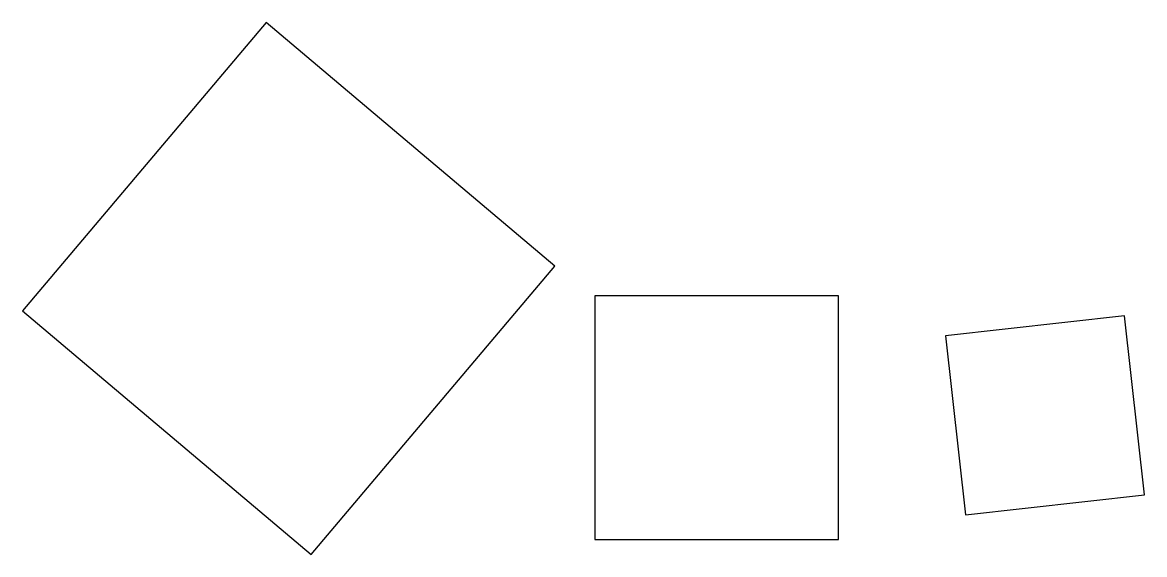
# Model space of a CAD drawing. Header units: millimetres. Extents: x -380 to 522, y 16 to 444.
import ezdxf

# ---------------------------------------------------------------- set-up
doc = ezdxf.new("R2010")
doc.units = ezdxf.units.MM

msp = doc.modelspace()

# ---------------------------------------------------------------- linework, layer by layer
for points in [[(48, 248), (-184, 444), (-380, 212), (-148, 16)], [(276, 224), (80, 224), (80, 28), (276, 28)], [(506, 208), (362, 192), (378, 48), (522, 64)]]:
    msp.add_lwpolyline(points, close=True)

doc.saveas('drawing.dxf')
